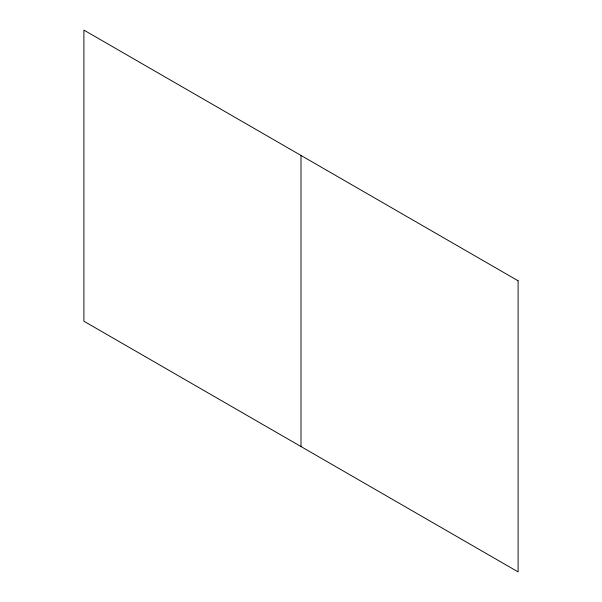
<?xml version="1.0" encoding="UTF-8"?>
<svg xmlns="http://www.w3.org/2000/svg" width="602" height="602" viewBox="0 0 602 602"><rect width="100%" height="100%" fill="white"/><g stroke="black" fill="none" stroke-linecap="round" stroke-linejoin="round"><path stroke-width="0.9" d="M301 155.444L301 446.556M518.104 280.788L83.896 30.1L83.896 321.212L518.104 571.9L518.104 280.788"/></g></svg>
